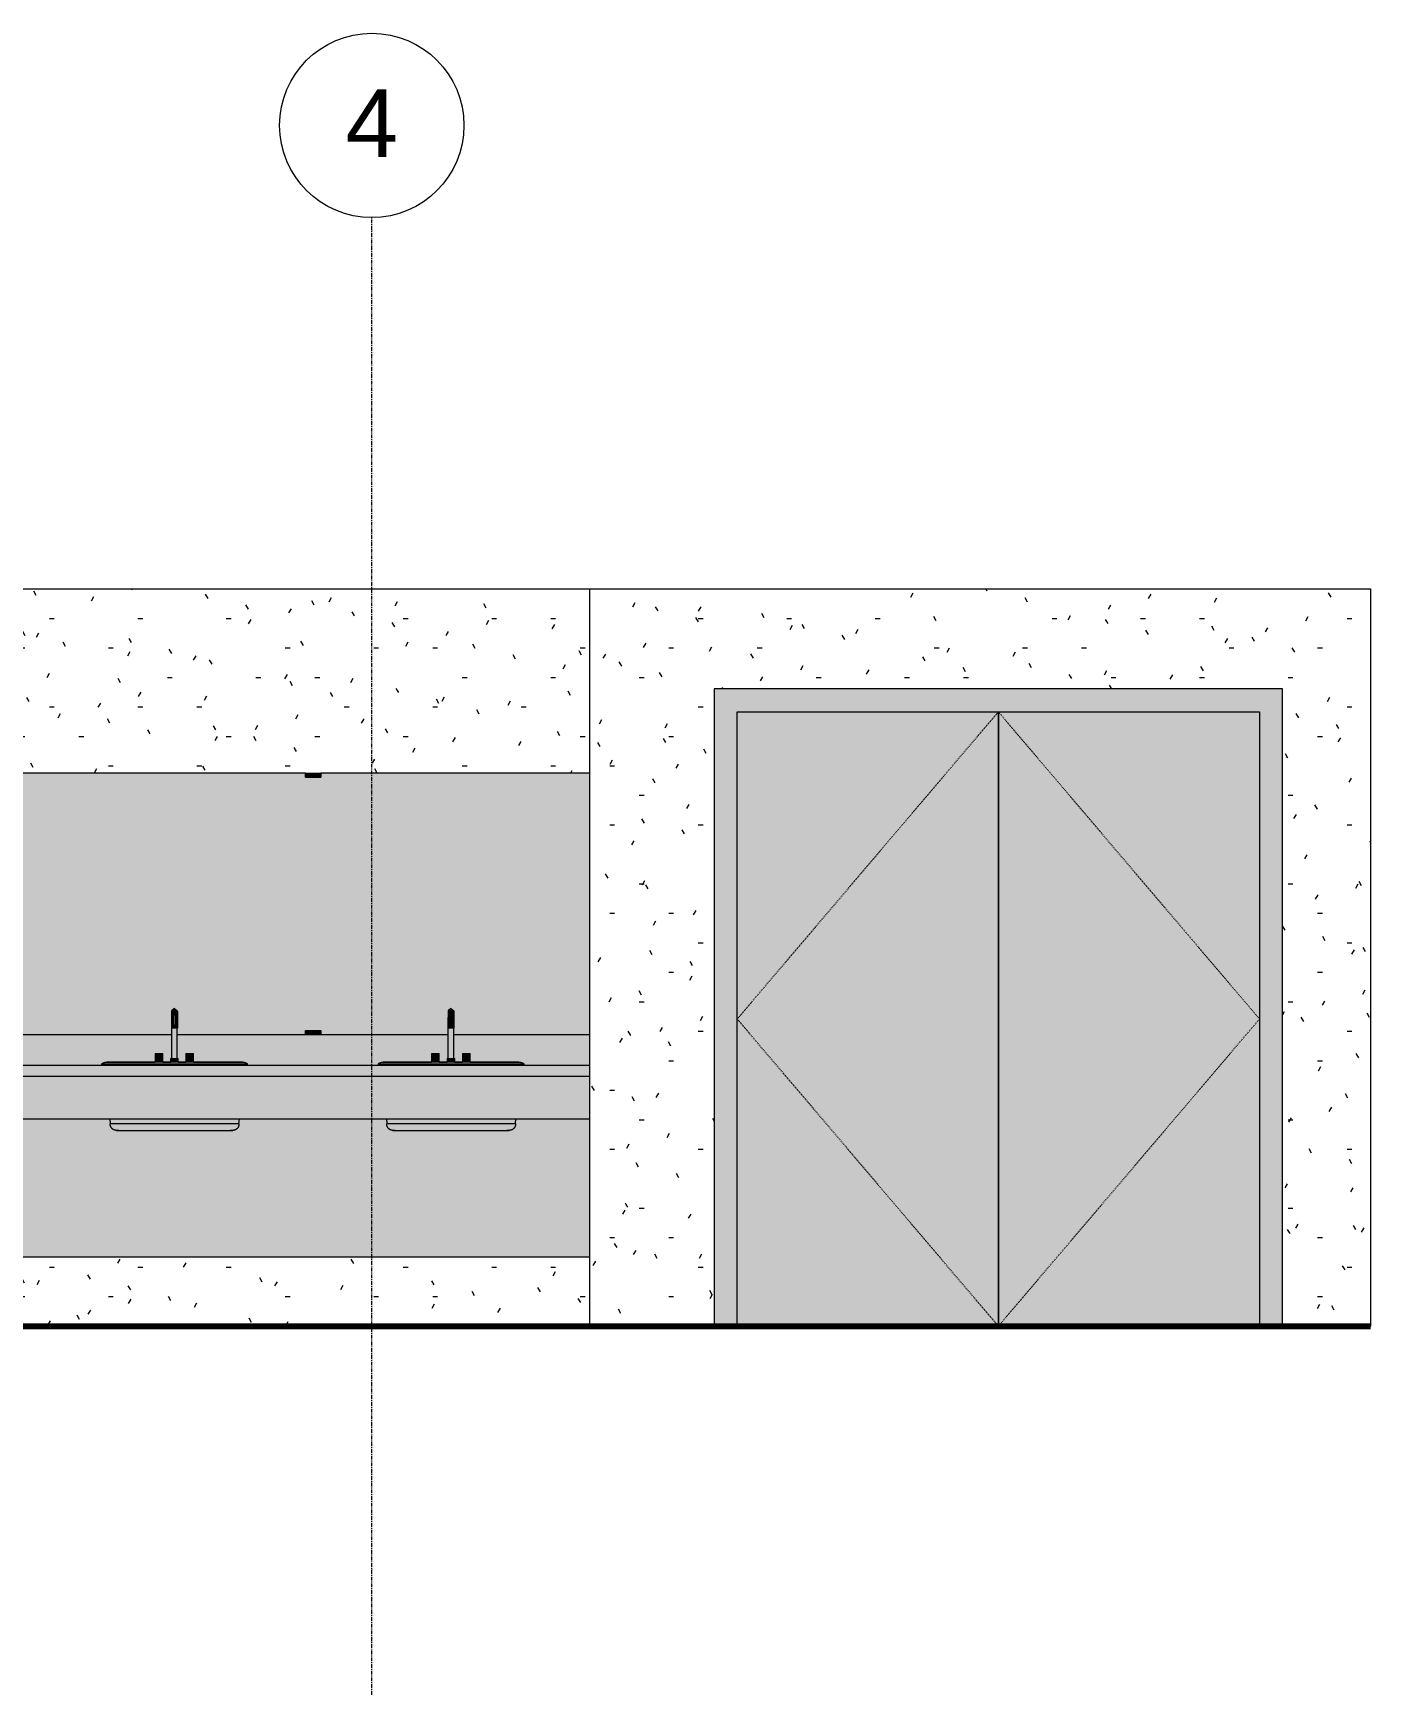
# Model space of a CAD drawing. Header units: inches. Extents: x -1667 to 6641, y -48 to 265.
# Drawn here: x 5661.3 to 5835.4, y -48 to 168.4 of the extents above; entities that cross this region are included whole.
import ezdxf

# ---------------------------------------------------------------- set-up
doc = ezdxf.new("R2010")
doc.units = ezdxf.units.IN
doc.header["$MEASUREMENT"] = 0
doc.linetypes.add('Dash 1_16_', pattern=[0.125, 0.0625, -0.0625])
doc.linetypes.add('Grid Line 1_2_', pattern=[0.875, 0.5, -0.125, 0.125, -0.125])
for name, color, linetype, lineweight in [('A-CLNG', 13, 'Continuous', 18), ('A-DOOR', 31, 'Continuous', 18), ('A-DOOR-FRAM', 31, 'Continuous', 9), ('A-WALL-PATT', 111, 'Continuous', 18), ('C-TOPO', 7, 'Continuous', 9), ('I-WALL', 2, 'Continuous', 18), ('P-SANR-FIXT', 6, 'Continuous', 9), ('Q-CASE', 31, 'Continuous', 9), ('Q-SPCQ', 91, 'Continuous', 9), ('S-GRID', 1, 'Continuous', 9), ('S-GRID-IDEN', 1, 'Continuous', 9)]:
    doc.layers.add(name, color=color, linetype=linetype, lineweight=lineweight)
doc.styles.add('Arial', font='arial.ttf', dxfattribs={"height": 8.851796})
pattern_1 = [(0, (-6616.974, 0), (15.36, 3.84), [0.634, -10.886, 0.634, -10.886, -61.44]), (0, (-6616.974, 0), (15.36, 3.84), [-23.04, 0.634, -22.406, 0.634, -10.886, -26.88]), (0, (-6616.974, 0), (15.36, 3.84), [-57.6, 0.634, -7.046, 0.634, -18.566]), (120, (-6611.214, 1.92), (-11.0055376, 11.3821502), [0.634, -10.886, 0.634, -10.886, -61.44]), (120, (-6611.214, 1.92), (-11.0055376, 11.3821502), [-23.04, 0.634, -22.406, 0.634, -10.886, -26.88]), (120, (-6611.214, 1.92), (-11.0055376, 11.3821502), [-57.6, 0.634, -7.046, 0.634, -18.566]), (240, (-6609.294, 9.6), (-4.3544624, -15.2221502), [0.634, -10.886, 0.634, -10.886, -61.44]), (240, (-6609.294, 9.6), (-4.3544624, -15.2221502), [-23.04, 0.634, -22.406, 0.634, -10.886, -26.88]), (240, (-6609.294, 9.6), (-4.3544624, -15.2221502), [-57.6, 0.634, -7.046, 0.634, -18.566])]

# ---------------------------------------------------------------- blocks, each defined once
blk = doc.blocks.new('Grid - Grid Head - Circle-50561-MEN - SOUTH ELEVATION')
at = {"layer": 'S-GRID-IDEN', "color": 7}
blk.add_circle((-895.39, 156.37), 12, dxfattribs=at)
blk = doc.blocks.new('Open Source Metal Building_Exterior_rvt-18-MEN - SOUTH ELEVATION')
at = {"layer": 'C-TOPO'}
h = blk.add_hatch(dxfattribs=at)
h.set_pattern_fill('FP_33', color=256, style=0, pattern_type=2)
h.set_pattern_definition([(0, (-6616.974, 0), (12, 12), [12, -12]), (0, (-6616.974, 4.5), (12, 12), [12, -12]), (0, (-6616.974, 9), (12, 12), [12, -12]), (90, (-6615.474, 10.5), (-12, 12), [12, -12]), (90, (-6610.974, 10.5), (-12, 12), [12, -12]), (90, (-6606.474, 10.5), (-12, 12), [12, -12])])
h.paths.add_polyline_path([(-765.32, -0.01), (-765.32, 0), (-765.36, -0.01)], flags=0)
at = {"layer": 'C-TOPO', "color": 10, "lineweight": 80}
for p, q in [((-1113.61, 0), (-870.04, 0)), ((-870.04, 0), (-765.36, 0))]:
    blk.add_line(p, q, dxfattribs=at)
at = {"layer": 'C-TOPO'}
for p, q in [((-1113.61, 0), (-870.04, 0)), ((-870.04, 0), (-765.36, 0))]:
    blk.add_line(p, q, dxfattribs=at)
at = {"layer": 'S-GRID', "linetype": 'Grid Line 1_2_'}
blk.add_line((-895.39, -48), (-895.39, 144.38), dxfattribs=at)
at = {"layer": 'S-GRID-IDEN', "insert": (-895.4, 161.09), "char_height": 8.85, "width": 8.208, "attachment_point": 2, "line_spacing_factor": 0.938532, "style": 'Arial', "bg_fill": 3, "box_fill_scale": 1.25, "bg_fill_color": 0, "bg_fill_transparency": 0}
blk.add_mtext('4', dxfattribs=at)
at = {"color": 90, "lineweight": 5}
blk.add_blockref('Grid - Grid Head - Circle-50561-MEN - SOUTH ELEVATION', (0, 0), dxfattribs=at)
blk = doc.blocks.new('Sink Vanity-Round - 19_ x 19_-V45-MEN - SOUTH ELEVATION')
at = {"layer": 'P-SANR-FIXT'}
for points in [[(-921.37, 38.81), (-921.08, 38.81), (-921.09, 41.37), (-921.38, 41.23), (-921.47, 40.94), (-921.46, 40.3), (-921.45, 40.25), (-921.46, 39.76), (-921.46, 39.03), (-921.47, 38.81), (-921.44, 38.81)], [(-920.78, 38.81), (-920.71, 38.81), (-920.72, 39.76), (-920.71, 39.94), (-920.73, 40.28), (-920.71, 40.51), (-920.72, 40.91), (-920.72, 41.01), (-920.8, 41.23), (-920.89, 41.29), (-921.09, 41.37), (-921.08, 40.21), (-921.08, 38.81), (-920.91, 38.81)], [(-921.1, 34.86), (-921.1, 38.81), (-921.47, 38.81), (-921.48, 34.86), (-921.21, 34.86)], [(-920.99, 34.86), (-920.73, 34.86), (-920.74, 38.81), (-921.1, 38.81), (-921.1, 34.86)], [(-922.95, 34.37), (-922.6, 34.37), (-922.6, 35.5), (-923.6, 35.5), (-923.6, 34.38), (-922.99, 34.38)], [(-920.6, 34.37), (-920.6, 34.86), (-921.6, 34.86), (-921.6, 34.37), (-920.65, 34.37)], [(-919.09, 34.37), (-918.6, 34.38), (-918.6, 35.5), (-919.6, 35.5), (-919.6, 34.37), (-919.11, 34.37)], [(-929.6, 34.16), (-921.01, 34.16), (-921.02, 34.37), (-929.99, 34.37), (-930.13, 34.35), (-930.57, 34.16), (-930.32, 34.16)], [(-929.6, 34), (-921.01, 34), (-921.01, 34.16), (-930.57, 34.16), (-930.57, 34), (-930.32, 34)], [(-928.75, 34.37), (-928.75, 34.37), (-928.78, 34.37)], [(-911.79, 34), (-911.57, 34), (-911.57, 34.16), (-921.01, 34.16), (-921.01, 34), (-912.26, 34)], [(-927.27, 25.5), (-921.02, 25.5), (-921.02, 26.33), (-929.28, 26.33), (-929.3, 26.25), (-929.25, 26.04), (-929.21, 25.87), (-929.04, 25.71), (-928.87, 25.57), (-928.59, 25.51), (-928.52, 25.5), (-928.13, 25.5)], [(-929.28, 26.33), (-921.02, 26.33), (-921.02, 27), (-929.29, 27)], [(-913.65, 26.33), (-912.86, 26.33), (-912.85, 27), (-921.02, 27), (-921.02, 26.33), (-914.14, 26.33)]]:
    blk.add_hatch(color=256, dxfattribs=at).paths.add_polyline_path(points, flags=0)
h = blk.add_hatch(color=256, dxfattribs=at)
h.paths.add_polyline_path([(-916.9, 34.16), (-911.57, 34.16), (-911.84, 34.31), (-912.13, 34.37), (-913.42, 34.38), (-917.54, 34.38), (-919.75, 34.37), (-921.02, 34.36), (-921.01, 34.16), (-917.71, 34.16)], flags=0)
h.paths.add_polyline_path([(-920.43, 34.21), (-921.01, 34.23), (-921.01, 34.23)], flags=0)
h = blk.add_hatch(color=256, dxfattribs=at)
h.paths.add_polyline_path([(-916.01, 25.5), (-913.5, 25.52), (-913.31, 25.57), (-913.11, 25.69), (-913.06, 25.73), (-913.02, 25.82), (-912.87, 25.97), (-912.86, 26.15), (-912.84, 26.22), (-912.86, 26.33), (-921.02, 26.33), (-921.02, 25.5), (-916.35, 25.5)], flags=0)
h.paths.add_polyline_path([(-920.43, 25.54), (-921.02, 25.56), (-921.02, 25.56)], flags=0)
for p, q in [((-921.48, 38.81), (-921.48, 34.86)), ((-921.08, 38.81), (-921.44, 38.81)), ((-920.71, 38.81), (-921.08, 38.81)), ((-920.73, 34.86), (-920.73, 38.81)), ((-923.6, 35.5), (-923.6, 34.38)), ((-923.6, 35.5), (-922.6, 35.5)), ((-923.6, 35.5), (-923.6, 35.5)), ((-922.6, 34.37), (-922.6, 35.5)), ((-921.6, 34.86), (-921.6, 34.37)), ((-921.6, 34.86), (-920.6, 34.86)), ((-921.6, 34.86), (-921.6, 34.86)), ((-920.6, 34.37), (-920.6, 34.86)), ((-919.6, 35.5), (-919.6, 34.37)), ((-919.6, 35.5), (-918.6, 35.5)), ((-919.6, 35.5), (-919.6, 35.5)), ((-918.6, 34.38), (-918.6, 35.5)), ((-930.57, 34.16), (-930.57, 34)), ((-930.57, 34.16), (-921.01, 34.16)), ((-921.02, 34.37), (-922.95, 34.37)), ((-919.09, 34.37), (-921.02, 34.37)), ((-921.01, 34.16), (-911.57, 34.16)), ((-911.57, 34), (-911.57, 34.16)), ((-929.5, 27), (-929.45, 26.33)), ((-921.02, 26.33), (-929.32, 26.33)), ((-912.81, 26.33), (-921.02, 26.33)), ((-912.69, 26.33), (-912.63, 27))]:
    blk.add_line(p, q, dxfattribs=at)
at = {"layer": 'P-SANR-FIXT', "flags": 128}
for points in [[(-921.09, 41.37), (-921.46, 41.05), (-921.47, 41.01), (-921.47, 41), (-921.47, 40.98), (-921.47, 40.96), (-921.47, 40.94), (-921.47, 40.92), (-921.47, 40.89), (-921.47, 40.86), (-921.47, 40.83), (-921.47, 40.79), (-921.47, 40.75), (-921.47, 40.71), (-921.47, 40.66), (-921.47, 40.62), (-921.47, 40.57), (-921.47, 40.51), (-921.47, 40.46), (-921.47, 40.4), (-921.47, 40.33), (-921.47, 40.27), (-921.48, 40.2), (-921.48, 40.14), (-921.48, 40.07), (-921.48, 39.99), (-921.48, 39.92), (-921.48, 39.84), (-921.48, 39.76), (-921.48, 39.68), (-921.48, 39.6), (-921.48, 39.52), (-921.48, 39.44), (-921.48, 39.35), (-921.48, 39.27), (-921.48, 39.18), (-921.48, 39.1), (-921.48, 39.01), (-921.48, 38.92), (-921.48, 38.84), (-921.48, 38.81)], [(-921.09, 41.37), (-920.72, 41.05), (-920.72, 41.01), (-920.71, 41), (-920.71, 40.98), (-920.71, 40.96), (-920.71, 40.94), (-920.71, 40.92), (-920.71, 40.89), (-920.71, 40.86), (-920.71, 40.83), (-920.71, 40.79), (-920.71, 40.75), (-920.71, 40.71), (-920.71, 40.66), (-920.71, 40.62), (-920.71, 40.57), (-920.71, 40.51), (-920.71, 40.46), (-920.71, 40.4), (-920.71, 40.33), (-920.71, 40.27), (-920.71, 40.2), (-920.71, 40.14), (-920.71, 40.07), (-920.71, 39.99), (-920.71, 39.92), (-920.7, 39.84), (-920.7, 39.76), (-920.7, 39.68), (-920.7, 39.6), (-920.7, 39.52), (-920.7, 39.44), (-920.7, 39.35), (-920.7, 39.27), (-920.7, 39.18), (-920.7, 39.1), (-920.7, 39.01), (-920.7, 38.92), (-920.7, 38.84), (-920.7, 38.81)], [(-921.46, 40.96), (-921.46, 40.96), (-921.46, 40.95), (-921.46, 40.93), (-921.46, 40.91), (-921.46, 40.89), (-921.46, 40.86), (-921.46, 40.83), (-921.46, 40.8), (-921.46, 40.76), (-921.46, 40.72), (-921.46, 40.68), (-921.46, 40.64), (-921.46, 40.59), (-921.46, 40.53), (-921.46, 40.48), (-921.46, 40.42), (-921.46, 40.36), (-921.46, 40.3), (-921.46, 40.24), (-921.46, 40.17), (-921.46, 40.1), (-921.46, 40.03), (-921.46, 39.95), (-921.45, 39.88), (-921.45, 39.8), (-921.45, 39.72), (-921.45, 39.64), (-921.45, 39.56), (-921.45, 39.48), (-921.45, 39.4), (-921.45, 39.31), (-921.45, 39.23), (-921.45, 39.14), (-921.45, 39.06), (-921.45, 38.97), (-921.45, 38.88), (-921.45, 38.81)], [(-920.72, 40.96), (-920.72, 40.96), (-920.72, 40.95), (-920.72, 40.93), (-920.72, 40.91), (-920.72, 40.89), (-920.72, 40.86), (-920.72, 40.83), (-920.72, 40.8), (-920.72, 40.76), (-920.72, 40.72), (-920.72, 40.68), (-920.72, 40.64), (-920.72, 40.59), (-920.72, 40.53), (-920.72, 40.48), (-920.72, 40.42), (-920.72, 40.36), (-920.72, 40.3), (-920.73, 40.24), (-920.73, 40.17), (-920.73, 40.1), (-920.73, 40.03), (-920.73, 39.95), (-920.73, 39.88), (-920.73, 39.8), (-920.73, 39.72), (-920.73, 39.64), (-920.73, 39.56), (-920.73, 39.48), (-920.73, 39.4), (-920.73, 39.31), (-920.73, 39.23), (-920.73, 39.14), (-920.73, 39.06), (-920.73, 38.97), (-920.73, 38.88), (-920.73, 38.81)], [(-930.57, 34.16), (-930.53, 34.18), (-930.5, 34.21), (-930.46, 34.23), (-930.42, 34.25), (-930.38, 34.27), (-930.34, 34.29), (-930.3, 34.31), (-930.26, 34.32), (-930.22, 34.34), (-930.18, 34.35), (-930.13, 34.36), (-930.09, 34.37), (-930.05, 34.37), (-930, 34.38), (-929.96, 34.38), (-929.92, 34.38), (-929.9, 34.38)], [(-921.02, 34.38), (-921.37, 34.38), (-921.72, 34.38), (-922.07, 34.38), (-922.42, 34.38), (-922.77, 34.38), (-923.12, 34.38), (-923.46, 34.38), (-923.8, 34.38), (-924.13, 34.38), (-924.46, 34.38), (-924.78, 34.38), (-925.1, 34.38), (-925.41, 34.38), (-925.71, 34.38), (-926.01, 34.38), (-926.3, 34.38), (-926.58, 34.38), (-926.85, 34.38), (-927.11, 34.38), (-927.37, 34.38), (-927.61, 34.38), (-927.84, 34.38), (-928.06, 34.38), (-928.27, 34.38), (-928.47, 34.38), (-928.66, 34.38), (-928.83, 34.38), (-928.99, 34.38), (-929.14, 34.38), (-929.28, 34.38), (-929.4, 34.38), (-929.51, 34.38), (-929.61, 34.38), (-929.69, 34.38), (-929.76, 34.38), (-929.81, 34.38), (-929.86, 34.38), (-929.88, 34.38), (-929.9, 34.38), (-929.9, 34.38)], [(-929.9, 34.38), (-929.89, 34.38), (-929.87, 34.38), (-929.83, 34.38), (-929.78, 34.38), (-929.72, 34.38), (-929.64, 34.38), (-929.55, 34.38), (-929.45, 34.38), (-929.33, 34.38), (-929.2, 34.38), (-929.06, 34.38), (-928.9, 34.38), (-928.73, 34.38), (-928.55, 34.38), (-928.35, 34.38), (-928.15, 34.38), (-927.93, 34.38), (-927.7, 34.38), (-927.47, 34.38), (-927.22, 34.38), (-926.96, 34.38), (-926.69, 34.38), (-926.42, 34.38), (-926.13, 34.38), (-925.84, 34.38), (-925.54, 34.38), (-925.23, 34.38), (-924.91, 34.38), (-924.59, 34.38), (-924.27, 34.38), (-923.93, 34.38), (-923.6, 34.38)], [(-922.6, 34.38), (-922.57, 34.38), (-922.22, 34.38), (-921.87, 34.38), (-921.6, 34.38)], [(-912.24, 34.38), (-912.24, 34.38), (-912.27, 34.38), (-912.3, 34.38), (-912.35, 34.38), (-912.41, 34.38), (-912.49, 34.38), (-912.58, 34.38), (-912.69, 34.38), (-912.8, 34.38), (-912.93, 34.38), (-913.08, 34.38), (-913.24, 34.38), (-913.4, 34.38), (-913.59, 34.38), (-913.78, 34.38), (-913.98, 34.38), (-914.2, 34.38), (-914.43, 34.38), (-914.67, 34.38), (-914.92, 34.38), (-915.17, 34.38), (-915.44, 34.38), (-915.72, 34.38), (-916, 34.38), (-916.3, 34.38), (-916.6, 34.38), (-916.91, 34.38), (-917.22, 34.38), (-917.54, 34.38), (-917.87, 34.38), (-918.2, 34.38), (-918.54, 34.38), (-918.88, 34.38), (-919.22, 34.38), (-919.57, 34.38), (-919.92, 34.38), (-920.27, 34.38), (-920.62, 34.38), (-920.97, 34.38), (-921.02, 34.38)], [(-920.6, 34.38), (-920.41, 34.38), (-920.06, 34.38), (-919.71, 34.38), (-919.6, 34.38)], [(-918.6, 34.38), (-918.34, 34.38), (-918, 34.38), (-917.67, 34.38), (-917.35, 34.38), (-917.03, 34.38), (-916.72, 34.38), (-916.42, 34.38), (-916.12, 34.38), (-915.83, 34.38), (-915.55, 34.38), (-915.28, 34.38), (-915.02, 34.38), (-914.77, 34.38), (-914.53, 34.38), (-914.29, 34.38), (-914.07, 34.38), (-913.86, 34.38), (-913.66, 34.38), (-913.48, 34.38), (-913.3, 34.38), (-913.14, 34.38), (-912.99, 34.38), (-912.86, 34.38), (-912.73, 34.38), (-912.62, 34.38), (-912.53, 34.38), (-912.44, 34.38), (-912.37, 34.38), (-912.32, 34.38), (-912.28, 34.38), (-912.25, 34.38), (-912.24, 34.38), (-912.24, 34.38)], [(-912.24, 34.38), (-912.19, 34.38), (-912.15, 34.38), (-912.11, 34.38), (-912.06, 34.37), (-912.02, 34.36), (-911.98, 34.35), (-911.93, 34.34), (-911.89, 34.33), (-911.85, 34.31), (-911.81, 34.3), (-911.77, 34.28), (-911.73, 34.26), (-911.69, 34.24), (-911.65, 34.22), (-911.62, 34.19), (-911.58, 34.17), (-911.57, 34.16)], [(-928.64, 25.5), (-928.67, 25.5), (-928.7, 25.5), (-928.73, 25.51), (-928.77, 25.51), (-928.8, 25.52), (-928.83, 25.52), (-928.86, 25.53), (-928.89, 25.54), (-928.92, 25.55), (-928.95, 25.56), (-928.98, 25.58), (-929.01, 25.59), (-929.04, 25.61), (-929.07, 25.62), (-929.09, 25.64), (-929.12, 25.66), (-929.15, 25.68), (-929.17, 25.7), (-929.2, 25.72), (-929.22, 25.75), (-929.24, 25.77), (-929.26, 25.79), (-929.28, 25.82), (-929.3, 25.85), (-929.32, 25.87), (-929.34, 25.9), (-929.35, 25.93), (-929.37, 25.96), (-929.38, 25.99), (-929.39, 26.02), (-929.4, 26.05), (-929.41, 26.08), (-929.42, 26.11), (-929.43, 26.14), (-929.44, 26.17), (-929.44, 26.2), (-929.44, 26.24), (-929.45, 26.27), (-929.45, 26.3), (-929.45, 26.33), (-929.45, 26.33)], [(-912.69, 26.33), (-912.69, 26.3), (-912.69, 26.27), (-912.69, 26.24), (-912.69, 26.2), (-912.7, 26.17), (-912.7, 26.14), (-912.71, 26.11), (-912.72, 26.08), (-912.73, 26.05), (-912.74, 26.02), (-912.75, 25.99), (-912.77, 25.96), (-912.78, 25.93), (-912.8, 25.9), (-912.81, 25.87), (-912.83, 25.85), (-912.85, 25.82), (-912.87, 25.79), (-912.89, 25.77), (-912.91, 25.75), (-912.94, 25.72), (-912.96, 25.7), (-912.99, 25.68), (-913.01, 25.66), (-913.04, 25.64), (-913.07, 25.62), (-913.09, 25.61), (-913.12, 25.59), (-913.15, 25.58), (-913.18, 25.56), (-913.21, 25.55), (-913.24, 25.54), (-913.27, 25.53), (-913.3, 25.52), (-913.33, 25.52), (-913.37, 25.51), (-913.4, 25.51), (-913.43, 25.5), (-913.46, 25.5), (-913.5, 25.5), (-913.5, 25.5)], [(-928.33, 25.5), (-928.41, 25.5), (-928.48, 25.5), (-928.53, 25.5), (-928.58, 25.5), (-928.61, 25.5), (-928.63, 25.5), (-928.64, 25.5), (-928.64, 25.5)], [(-928.64, 25.5), (-928.63, 25.5), (-928.61, 25.5), (-928.58, 25.5), (-928.54, 25.5), (-928.49, 25.5), (-928.42, 25.5), (-928.34, 25.5), (-928.25, 25.5), (-928.15, 25.5), (-928.04, 25.5), (-927.92, 25.5), (-927.78, 25.5), (-927.64, 25.5), (-927.48, 25.5), (-927.32, 25.5), (-927.14, 25.5), (-926.95, 25.5), (-926.76, 25.5), (-926.55, 25.5), (-926.34, 25.5), (-926.12, 25.5), (-925.89, 25.5), (-925.65, 25.5), (-925.41, 25.5), (-925.16, 25.5), (-924.9, 25.5), (-924.64, 25.5), (-924.37, 25.5), (-924.09, 25.5), (-923.81, 25.5), (-923.53, 25.5), (-923.24, 25.5), (-922.95, 25.5), (-922.65, 25.5), (-922.35, 25.5), (-922.05, 25.5), (-921.75, 25.5), (-921.45, 25.5), (-921.15, 25.5), (-921.02, 25.5)], [(-921.02, 25.5), (-920.72, 25.5), (-920.42, 25.5), (-920.12, 25.5), (-919.82, 25.5), (-919.52, 25.5), (-919.23, 25.5), (-918.93, 25.5), (-918.64, 25.5), (-918.36, 25.5), (-918.08, 25.5), (-917.8, 25.5), (-917.53, 25.5), (-917.27, 25.5), (-917.01, 25.5), (-916.76, 25.5), (-916.51, 25.5), (-916.27, 25.5), (-916.04, 25.5), (-915.82, 25.5), (-915.61, 25.5), (-915.4, 25.5), (-915.2, 25.5), (-915.02, 25.5), (-914.84, 25.5), (-914.67, 25.5), (-914.52, 25.5), (-914.37, 25.5), (-914.23, 25.5), (-914.11, 25.5), (-914, 25.5), (-913.89, 25.5), (-913.8, 25.5), (-913.72, 25.5), (-913.65, 25.5), (-913.6, 25.5), (-913.56, 25.5), (-913.52, 25.5), (-913.5, 25.5), (-913.5, 25.5), (-913.5, 25.5)], [(-913.5, 25.5), (-913.5, 25.5), (-913.52, 25.5), (-913.55, 25.5), (-913.59, 25.5), (-913.65, 25.5), (-913.71, 25.5), (-913.79, 25.5)]]:
    blk.add_lwpolyline(points, dxfattribs=at)
blk = doc.blocks.new('Sink Vanity-Round - 19_ x 19_-V46-MEN - SOUTH ELEVATION')
at = {"layer": 'P-SANR-FIXT'}
for points in [[(-885.08, 38.81), (-885.09, 41.37), (-885.38, 41.23), (-885.47, 40.94), (-885.46, 40.3), (-885.45, 40.25), (-885.46, 39.76), (-885.46, 39.03), (-885.47, 38.81), (-885.08, 38.81)], [(-885.08, 38.81), (-884.71, 38.81), (-884.73, 39.45), (-884.71, 39.94), (-884.73, 40.28), (-884.71, 40.51), (-884.72, 40.91), (-884.72, 41.01), (-884.8, 41.23), (-884.89, 41.29), (-885.09, 41.37), (-885.08, 40.21), (-885.08, 39.01)], [(-885.1, 34.86), (-885.1, 38.81), (-885.47, 38.81), (-885.48, 34.86), (-885.21, 34.86)], [(-885.1, 34.86), (-884.73, 34.86), (-884.74, 38.81), (-885.1, 38.81), (-885.1, 36)], [(-886.79, 34.37), (-886.6, 34.37), (-886.6, 35.5), (-887.6, 35.5), (-887.6, 34.38), (-886.95, 34.37)], [(-885.02, 34.37), (-884.6, 34.37), (-884.6, 34.86), (-885.6, 34.86), (-885.6, 34.37), (-885.05, 34.37)], [(-883.09, 34.37), (-882.6, 34.38), (-882.6, 35.5), (-883.6, 35.5), (-883.6, 34.37), (-883.11, 34.37)], [(-890.5, 34.16), (-885.01, 34.16), (-885.02, 34.37), (-893.99, 34.37), (-894.13, 34.35), (-894.57, 34.16), (-890.95, 34.16)], [(-885.05, 34), (-885.01, 34), (-885.01, 34.16), (-894.57, 34.16), (-894.57, 34), (-886.41, 34)], [(-892.75, 34.37), (-892.75, 34.37), (-892.78, 34.37)], [(-875.79, 34), (-875.57, 34), (-875.57, 34.16), (-885.01, 34.16), (-885.01, 34), (-876.48, 34)], [(-891.86, 25.5), (-885.02, 25.5), (-885.02, 26.33), (-893.27, 26.33), (-893.29, 26.24), (-893.24, 26.04), (-893.21, 25.88), (-893.04, 25.72), (-892.86, 25.57), (-892.59, 25.51), (-892.51, 25.5), (-892.13, 25.5)], [(-889.74, 26.33), (-885.02, 26.33), (-885.02, 27), (-893.28, 27), (-893.27, 26.33), (-890.5, 26.33)], [(-878.78, 26.33), (-876.87, 26.33), (-876.86, 27), (-885.02, 27), (-885.02, 26.33), (-879.47, 26.33)], [(-877.63, 25.5), (-877.39, 25.54), (-877.22, 25.62), (-877.07, 25.72), (-877.03, 25.83), (-876.88, 25.97), (-876.88, 26.1), (-876.84, 26.21), (-876.89, 26.33), (-885.02, 26.33), (-885.02, 25.5), (-877.7, 25.5)]]:
    blk.add_hatch(color=256, dxfattribs=at).paths.add_polyline_path(points, flags=0)
h = blk.add_hatch(color=256, dxfattribs=at)
h.paths.add_polyline_path([(-885.01, 34.16), (-875.57, 34.16), (-875.84, 34.31), (-876.13, 34.37), (-877.42, 34.38), (-881.54, 34.38), (-883.75, 34.37), (-885.02, 34.36), (-885.01, 34.23)], flags=0)
h.paths.add_polyline_path([(-883.69, 34.18), (-885.01, 34.23), (-885.01, 34.23)], flags=0)
for p, q in [((-885.48, 38.81), (-885.48, 34.86)), ((-885.08, 38.81), (-885.44, 38.81)), ((-884.71, 38.81), (-885.08, 38.81)), ((-884.73, 34.86), (-884.73, 38.81)), ((-887.6, 35.5), (-887.6, 34.38)), ((-887.6, 35.5), (-886.6, 35.5)), ((-887.6, 35.5), (-887.6, 35.5)), ((-886.6, 34.37), (-886.6, 35.5)), ((-885.6, 34.86), (-885.6, 34.37)), ((-885.6, 34.86), (-884.6, 34.86)), ((-885.6, 34.86), (-885.6, 34.86)), ((-884.6, 34.37), (-884.6, 34.86)), ((-883.6, 35.5), (-883.6, 34.37)), ((-883.6, 35.5), (-882.6, 35.5)), ((-883.6, 35.5), (-883.6, 35.5)), ((-882.6, 34.38), (-882.6, 35.5)), ((-894.57, 34.16), (-894.57, 34)), ((-894.57, 34.16), (-885.01, 34.16)), ((-885.02, 34.37), (-886.95, 34.37)), ((-883.09, 34.37), (-885.02, 34.37)), ((-885.01, 34.16), (-875.57, 34.16)), ((-875.57, 34), (-875.57, 34.16)), ((-893.5, 27), (-893.45, 26.33)), ((-885.02, 26.33), (-893.31, 26.33)), ((-876.82, 26.33), (-885.02, 26.33)), ((-876.69, 26.33), (-876.63, 27))]:
    blk.add_line(p, q, dxfattribs=at)
at = {"layer": 'P-SANR-FIXT', "flags": 128}
for points in [[(-885.09, 41.37), (-885.46, 41.05), (-885.47, 41.01), (-885.47, 41), (-885.47, 40.98), (-885.47, 40.96), (-885.47, 40.94), (-885.47, 40.92), (-885.47, 40.89), (-885.47, 40.86), (-885.47, 40.83), (-885.47, 40.79), (-885.47, 40.75), (-885.47, 40.71), (-885.47, 40.66), (-885.47, 40.62), (-885.47, 40.57), (-885.47, 40.51), (-885.47, 40.46), (-885.47, 40.4), (-885.47, 40.33), (-885.47, 40.27), (-885.47, 40.2), (-885.48, 40.14), (-885.48, 40.07), (-885.48, 39.99), (-885.48, 39.92), (-885.48, 39.84), (-885.48, 39.76), (-885.48, 39.68), (-885.48, 39.6), (-885.48, 39.52), (-885.48, 39.44), (-885.48, 39.35), (-885.48, 39.27), (-885.48, 39.18), (-885.48, 39.1), (-885.48, 39.01), (-885.48, 38.92), (-885.48, 38.84), (-885.48, 38.81)], [(-885.09, 41.37), (-884.72, 41.05), (-884.72, 41.01), (-884.71, 41), (-884.71, 40.98), (-884.71, 40.96), (-884.71, 40.94), (-884.71, 40.92), (-884.71, 40.89), (-884.71, 40.86), (-884.71, 40.83), (-884.71, 40.79), (-884.71, 40.75), (-884.71, 40.71), (-884.71, 40.66), (-884.71, 40.62), (-884.71, 40.57), (-884.71, 40.51), (-884.71, 40.46), (-884.71, 40.4), (-884.71, 40.33), (-884.71, 40.27), (-884.71, 40.2), (-884.71, 40.14), (-884.71, 40.07), (-884.7, 39.99), (-884.7, 39.92), (-884.7, 39.84), (-884.7, 39.76), (-884.7, 39.68), (-884.7, 39.6), (-884.7, 39.52), (-884.7, 39.44), (-884.7, 39.35), (-884.7, 39.27), (-884.7, 39.18), (-884.7, 39.1), (-884.7, 39.01), (-884.7, 38.92), (-884.7, 38.84), (-884.7, 38.81)], [(-885.46, 40.96), (-885.46, 40.96), (-885.46, 40.95), (-885.46, 40.93), (-885.46, 40.91), (-885.46, 40.89), (-885.46, 40.86), (-885.46, 40.83), (-885.46, 40.8), (-885.46, 40.76), (-885.46, 40.72), (-885.46, 40.68), (-885.46, 40.64), (-885.46, 40.59), (-885.46, 40.53), (-885.46, 40.48), (-885.46, 40.42), (-885.46, 40.36), (-885.46, 40.3), (-885.46, 40.24), (-885.46, 40.17), (-885.46, 40.1), (-885.46, 40.03), (-885.45, 39.95), (-885.45, 39.88), (-885.45, 39.8), (-885.45, 39.72), (-885.45, 39.64), (-885.45, 39.56), (-885.45, 39.48), (-885.45, 39.4), (-885.45, 39.31), (-885.45, 39.23), (-885.45, 39.14), (-885.45, 39.06), (-885.45, 38.97), (-885.45, 38.88), (-885.45, 38.81)], [(-884.72, 40.96), (-884.72, 40.96), (-884.72, 40.95), (-884.72, 40.93), (-884.72, 40.91), (-884.72, 40.89), (-884.72, 40.86), (-884.72, 40.83), (-884.72, 40.8), (-884.72, 40.76), (-884.72, 40.72), (-884.72, 40.68), (-884.72, 40.64), (-884.72, 40.59), (-884.72, 40.53), (-884.72, 40.48), (-884.72, 40.42), (-884.72, 40.36), (-884.72, 40.3), (-884.72, 40.24), (-884.73, 40.17), (-884.73, 40.1), (-884.73, 40.03), (-884.73, 39.95), (-884.73, 39.88), (-884.73, 39.8), (-884.73, 39.72), (-884.73, 39.64), (-884.73, 39.56), (-884.73, 39.48), (-884.73, 39.4), (-884.73, 39.31), (-884.73, 39.23), (-884.73, 39.14), (-884.73, 39.06), (-884.73, 38.97), (-884.73, 38.88), (-884.73, 38.81)], [(-894.57, 34.16), (-894.53, 34.18), (-894.49, 34.21), (-894.46, 34.23), (-894.42, 34.25), (-894.38, 34.27), (-894.34, 34.29), (-894.3, 34.31), (-894.26, 34.32), (-894.22, 34.34), (-894.18, 34.35), (-894.13, 34.36), (-894.09, 34.37), (-894.05, 34.37), (-894, 34.38), (-893.96, 34.38), (-893.91, 34.38), (-893.9, 34.38)], [(-885.02, 34.38), (-885.37, 34.38), (-885.72, 34.38), (-886.07, 34.38), (-886.42, 34.38), (-886.77, 34.38), (-887.12, 34.38), (-887.46, 34.38), (-887.8, 34.38), (-888.13, 34.38), (-888.46, 34.38), (-888.78, 34.38), (-889.1, 34.38), (-889.41, 34.38), (-889.71, 34.38), (-890.01, 34.38), (-890.3, 34.38), (-890.58, 34.38), (-890.85, 34.38), (-891.11, 34.38), (-891.37, 34.38), (-891.61, 34.38), (-891.84, 34.38), (-892.06, 34.38), (-892.27, 34.38), (-892.47, 34.38), (-892.66, 34.38), (-892.83, 34.38), (-892.99, 34.38), (-893.14, 34.38), (-893.28, 34.38), (-893.4, 34.38), (-893.51, 34.38), (-893.61, 34.38), (-893.69, 34.38), (-893.76, 34.38), (-893.81, 34.38), (-893.85, 34.38), (-893.88, 34.38), (-893.89, 34.38), (-893.9, 34.38)], [(-893.9, 34.38), (-893.89, 34.38), (-893.87, 34.38), (-893.83, 34.38), (-893.78, 34.38), (-893.72, 34.38), (-893.64, 34.38), (-893.55, 34.38), (-893.45, 34.38), (-893.33, 34.38), (-893.2, 34.38), (-893.06, 34.38), (-892.9, 34.38), (-892.73, 34.38), (-892.55, 34.38), (-892.35, 34.38), (-892.15, 34.38), (-891.93, 34.38), (-891.7, 34.38), (-891.47, 34.38), (-891.22, 34.38), (-890.96, 34.38), (-890.69, 34.38), (-890.42, 34.38), (-890.13, 34.38), (-889.84, 34.38), (-889.54, 34.38), (-889.23, 34.38), (-888.91, 34.38), (-888.59, 34.38), (-888.27, 34.38), (-887.93, 34.38), (-887.6, 34.38)], [(-886.6, 34.38), (-886.57, 34.38), (-886.22, 34.38), (-885.87, 34.38), (-885.6, 34.38)], [(-876.24, 34.38), (-876.24, 34.38), (-876.27, 34.38), (-876.3, 34.38), (-876.35, 34.38), (-876.41, 34.38), (-876.49, 34.38), (-876.58, 34.38), (-876.69, 34.38), (-876.8, 34.38), (-876.93, 34.38), (-877.08, 34.38), (-877.23, 34.38), (-877.4, 34.38), (-877.59, 34.38), (-877.78, 34.38), (-877.98, 34.38), (-878.2, 34.38), (-878.43, 34.38), (-878.67, 34.38), (-878.91, 34.38), (-879.17, 34.38), (-879.44, 34.38), (-879.72, 34.38), (-880, 34.38), (-880.3, 34.38), (-880.6, 34.38), (-880.9, 34.38), (-881.22, 34.38), (-881.54, 34.38), (-881.87, 34.38), (-882.2, 34.38), (-882.53, 34.38), (-882.88, 34.38), (-883.22, 34.38), (-883.57, 34.38), (-883.91, 34.38), (-884.27, 34.38), (-884.62, 34.38), (-884.97, 34.38), (-885.02, 34.38)], [(-884.6, 34.38), (-884.41, 34.38), (-884.06, 34.38), (-883.71, 34.38), (-883.6, 34.38)], [(-882.6, 34.38), (-882.34, 34.38), (-882, 34.38), (-881.67, 34.38), (-881.35, 34.38), (-881.03, 34.38), (-880.72, 34.38), (-880.42, 34.38), (-880.12, 34.38), (-879.83, 34.38), (-879.55, 34.38), (-879.28, 34.38), (-879.02, 34.38), (-878.77, 34.38), (-878.53, 34.38), (-878.29, 34.38), (-878.07, 34.38), (-877.86, 34.38), (-877.66, 34.38), (-877.48, 34.38), (-877.3, 34.38), (-877.14, 34.38), (-876.99, 34.38), (-876.86, 34.38), (-876.73, 34.38), (-876.62, 34.38), (-876.53, 34.38), (-876.44, 34.38), (-876.37, 34.38), (-876.32, 34.38), (-876.28, 34.38), (-876.25, 34.38), (-876.24, 34.38), (-876.24, 34.38)], [(-876.24, 34.38), (-876.19, 34.38), (-876.15, 34.38), (-876.11, 34.38), (-876.06, 34.37), (-876.02, 34.36), (-875.98, 34.35), (-875.93, 34.34), (-875.89, 34.33), (-875.85, 34.31), (-875.81, 34.3), (-875.77, 34.28), (-875.73, 34.26), (-875.69, 34.24), (-875.65, 34.22), (-875.62, 34.19), (-875.58, 34.17), (-875.57, 34.16)], [(-892.64, 25.5), (-892.67, 25.5), (-892.7, 25.5), (-892.73, 25.51), (-892.77, 25.51), (-892.8, 25.52), (-892.83, 25.52), (-892.86, 25.53), (-892.89, 25.54), (-892.92, 25.55), (-892.95, 25.56), (-892.98, 25.58), (-893.01, 25.59), (-893.04, 25.61), (-893.07, 25.62), (-893.09, 25.64), (-893.12, 25.66), (-893.15, 25.68), (-893.17, 25.7), (-893.19, 25.72), (-893.22, 25.75), (-893.24, 25.77), (-893.26, 25.79), (-893.28, 25.82), (-893.3, 25.85), (-893.32, 25.87), (-893.34, 25.9), (-893.35, 25.93), (-893.37, 25.96), (-893.38, 25.99), (-893.39, 26.02), (-893.4, 26.05), (-893.41, 26.08), (-893.42, 26.11), (-893.43, 26.14), (-893.44, 26.17), (-893.44, 26.2), (-893.44, 26.24), (-893.45, 26.27), (-893.45, 26.3), (-893.45, 26.33), (-893.45, 26.33)], [(-876.69, 26.33), (-876.69, 26.3), (-876.69, 26.27), (-876.69, 26.24), (-876.69, 26.2), (-876.7, 26.17), (-876.7, 26.14), (-876.71, 26.11), (-876.72, 26.08), (-876.73, 26.05), (-876.74, 26.02), (-876.75, 25.99), (-876.77, 25.96), (-876.78, 25.93), (-876.8, 25.9), (-876.81, 25.87), (-876.83, 25.85), (-876.85, 25.82), (-876.87, 25.79), (-876.89, 25.77), (-876.91, 25.75), (-876.94, 25.72), (-876.96, 25.7), (-876.99, 25.68), (-877.01, 25.66), (-877.04, 25.64), (-877.07, 25.62), (-877.09, 25.61), (-877.12, 25.59), (-877.15, 25.58), (-877.18, 25.56), (-877.21, 25.55), (-877.24, 25.54), (-877.27, 25.53), (-877.3, 25.52), (-877.33, 25.52), (-877.37, 25.51), (-877.4, 25.51), (-877.43, 25.5), (-877.46, 25.5), (-877.5, 25.5), (-877.5, 25.5)], [(-892.33, 25.5), (-892.41, 25.5), (-892.48, 25.5), (-892.53, 25.5), (-892.58, 25.5), (-892.61, 25.5), (-892.63, 25.5), (-892.64, 25.5), (-892.64, 25.5)], [(-892.64, 25.5), (-892.63, 25.5), (-892.61, 25.5), (-892.58, 25.5), (-892.54, 25.5), (-892.49, 25.5), (-892.42, 25.5), (-892.34, 25.5), (-892.25, 25.5), (-892.15, 25.5), (-892.04, 25.5), (-891.92, 25.5), (-891.78, 25.5), (-891.64, 25.5), (-891.48, 25.5), (-891.31, 25.5), (-891.14, 25.5), (-890.95, 25.5), (-890.76, 25.5), (-890.55, 25.5), (-890.34, 25.5), (-890.12, 25.5), (-889.89, 25.5), (-889.65, 25.5), (-889.41, 25.5), (-889.16, 25.5), (-888.9, 25.5), (-888.63, 25.5), (-888.36, 25.5), (-888.09, 25.5), (-887.81, 25.5), (-887.53, 25.5), (-887.24, 25.5), (-886.95, 25.5), (-886.65, 25.5), (-886.35, 25.5), (-886.05, 25.5), (-885.75, 25.5), (-885.45, 25.5), (-885.15, 25.5), (-885.02, 25.5)], [(-885.02, 25.5), (-884.72, 25.5), (-884.42, 25.5), (-884.12, 25.5), (-883.82, 25.5), (-883.52, 25.5), (-883.23, 25.5), (-882.93, 25.5), (-882.64, 25.5), (-882.36, 25.5), (-882.08, 25.5), (-881.8, 25.5), (-881.53, 25.5), (-881.27, 25.5), (-881.01, 25.5), (-880.76, 25.5), (-880.51, 25.5), (-880.27, 25.5), (-880.04, 25.5), (-879.82, 25.5), (-879.61, 25.5), (-879.4, 25.5), (-879.2, 25.5), (-879.02, 25.5), (-878.84, 25.5), (-878.67, 25.5), (-878.52, 25.5), (-878.37, 25.5), (-878.23, 25.5), (-878.11, 25.5), (-877.99, 25.5), (-877.89, 25.5), (-877.8, 25.5), (-877.72, 25.5), (-877.65, 25.5), (-877.6, 25.5), (-877.56, 25.5), (-877.52, 25.5), (-877.5, 25.5), (-877.5, 25.5), (-877.5, 25.5)], [(-877.5, 25.5), (-877.5, 25.5), (-877.52, 25.5), (-877.55, 25.5), (-877.59, 25.5), (-877.65, 25.5), (-877.71, 25.5), (-877.79, 25.5)]]:
    blk.add_lwpolyline(points, dxfattribs=at)
blk = doc.blocks.new('Bradley-Washroom_Accessories-Mirrors-747_Standard - 60_ x 36_ _ BradEX 2-663032-MEN - SOUTH ELEVATION')
at = {"layer": 'Q-SPCQ'}
for points in [[(-939.48, 38), (-921.47, 38), (-921.46, 41.02), (-921.38, 41.23), (-921.27, 41.29), (-921.09, 41.37), (-920.84, 41.26), (-920.8, 41.23), (-920.72, 41), (-920.72, 40.04), (-920.72, 39.72), (-920.72, 39.17), (-920.73, 38.81), (-920.74, 38.81), (-920.73, 38), (-904.01, 38), (-904.01, 38.5), (-902.01, 38.5), (-902.01, 38), (-885.47, 38), (-885.46, 41.02), (-885.38, 41.23), (-885.3, 41.28), (-885.08, 41.37), (-884.86, 41.27), (-884.8, 41.23), (-884.72, 41), (-884.72, 40.04), (-884.72, 39.72), (-884.72, 39.17), (-884.73, 38.81), (-884.74, 38.81), (-884.73, 38), (-867.01, 38), (-867.01, 72), (-902.01, 72), (-902.01, 71.5), (-904.01, 71.5), (-904.01, 72), (-974.01, 72), (-974.01, 71.5), (-976.01, 71.5), (-976.01, 72), (-1010.61, 72), (-1010.61, 38), (-993.66, 38), (-993.64, 41.02), (-993.56, 41.23), (-993.46, 41.29), (-993.27, 41.37), (-993.03, 41.26), (-992.99, 41.23), (-992.9, 41), (-992.91, 40.04), (-992.91, 39.72), (-992.91, 39.17), (-992.91, 38.81), (-992.92, 38.81), (-992.91, 38), (-976.01, 38), (-976.01, 38.5), (-974.01, 38.5), (-974.01, 38), (-957.55, 38), (-957.53, 41.02), (-957.45, 41.23), (-957.38, 41.28), (-957.16, 41.37), (-956.93, 41.27), (-956.88, 41.23), (-956.79, 41), (-956.79, 40.04), (-956.79, 39.72), (-956.8, 39.17), (-956.8, 38.81), (-956.81, 38.81), (-956.8, 38), (-950.36, 38)], [(-974.01, 71.5), (-974.01, 72.03), (-976.01, 72.03), (-976.01, 71.5)], [(-904.01, 71.5), (-902.01, 71.5), (-902.01, 72.03), (-904.01, 72.03)], [(-974.01, 38), (-974.01, 38.5), (-976.01, 38.5), (-976.01, 38)], [(-902.01, 38), (-902.01, 38.5), (-904.01, 38.5), (-904.01, 38)]]:
    blk.add_hatch(color=256, dxfattribs=at).paths.add_polyline_path(points, flags=0)
for p, q in [((-976.01, 72), (-1010.61, 72)), ((-976.01, 71.5), (-976.01, 72.03)), ((-976.01, 72.03), (-974.01, 72.03)), ((-976.01, 71.5), (-974.01, 71.5)), ((-974.01, 72.03), (-974.01, 71.5)), ((-904.01, 72), (-974.01, 72)), ((-904.01, 71.5), (-904.01, 72.03)), ((-904.01, 72.03), (-902.01, 72.03)), ((-904.01, 71.5), (-902.01, 71.5)), ((-902.01, 72.03), (-902.01, 71.5)), ((-867.01, 72), (-902.01, 72)), ((-976.01, 38), (-976.01, 38.5)), ((-976.01, 38.5), (-974.01, 38.5)), ((-974.01, 38.5), (-974.01, 38)), ((-904.01, 38), (-904.01, 38.5)), ((-904.01, 38.5), (-902.01, 38.5)), ((-902.01, 38.5), (-902.01, 38))]:
    blk.add_line(p, q, dxfattribs=at)
blk = doc.blocks.new('Double-Flush - 68_ x 80_-701900-MEN - SOUTH ELEVATION')
at = {"layer": 'A-DOOR', "lineweight": 9}
for points in [[(-847.81, 0), (-813.81, 0), (-813.81, 80), (-847.81, 80), (-847.81, 12)], [(-779.81, 0), (-779.81, 80), (-813.81, 80), (-813.81, 0)]]:
    blk.add_hatch(color=256, dxfattribs=at).paths.add_polyline_path(points, flags=0)
at = {"layer": 'A-DOOR-FRAM'}
blk.add_hatch(color=256, dxfattribs=at).paths.add_polyline_path([(-850.81, 0), (-847.81, 0), (-847.81, 80), (-779.81, 80), (-779.81, 0), (-776.81, 0), (-776.81, 83), (-850.81, 83)], flags=0)
at = {"layer": 'A-DOOR', "linetype": 'Dash 1_16_', "lineweight": 9}
for p, q in [((-847.81, 40), (-813.81, 80)), ((-813.81, 80), (-779.81, 40)), ((-813.81, 0), (-847.81, 40)), ((-813.81, 0), (-779.81, 40))]:
    blk.add_line(p, q, dxfattribs=at)
at = {"layer": 'A-DOOR', "lineweight": 9}
for p, q in [((-813.81, 0), (-813.81, 80)), ((-813.81, 80), (-813.81, 0))]:
    blk.add_line(p, q, dxfattribs=at)
at = {"layer": 'A-DOOR-FRAM'}
for p, q in [((-776.81, 83), (-850.81, 83)), ((-850.81, 83), (-850.81, 0)), ((-776.81, 0), (-776.81, 83)), ((-847.81, 0), (-847.81, 80)), ((-847.81, 80), (-779.81, 80)), ((-779.81, 80), (-779.81, 0))]:
    blk.add_line(p, q, dxfattribs=at)
blk = doc.blocks.new('Counter Top1 - 24_ Depth-699709-MEN - SOUTH ELEVATION')
at = {"layer": 'Q-CASE'}
h = blk.add_hatch(color=256, dxfattribs=at)
h.paths.add_polyline_path([(-1010.61, 34), (-1002.75, 34), (-1002.75, 34.16), (-1002.28, 34.35), (-1002.04, 34.38), (-1001.79, 34.38), (-1000.92, 34.38), (-996.35, 34.38), (-995.79, 34.38), (-995.79, 35.5), (-994.79, 35.5), (-994.79, 34.37), (-993.79, 34.37), (-993.79, 34.86), (-993.66, 34.86), (-993.66, 38), (-1010.61, 38)], flags=0)
h.paths.add_polyline_path([(-867.01, 34), (-867.01, 38), (-884.73, 38), (-884.73, 34.86), (-884.6, 34.86), (-884.6, 34.37), (-883.6, 34.38), (-883.6, 35.5), (-882.6, 35.5), (-882.6, 34.38), (-879.61, 34.38), (-875.98, 34.34), (-875.79, 34.28), (-875.57, 34.16), (-875.57, 34), (-874.17, 34)], flags=0)
h.paths.add_polyline_path([(-894.57, 34), (-894.57, 34.16), (-894.1, 34.35), (-893.85, 34.38), (-893.6, 34.38), (-892.73, 34.38), (-888.16, 34.38), (-887.6, 34.38), (-887.6, 35.5), (-886.6, 35.5), (-886.6, 34.37), (-885.6, 34.37), (-885.6, 34.86), (-885.48, 34.86), (-885.48, 38), (-920.74, 38), (-920.73, 34.86), (-920.6, 34.86), (-920.6, 34.37), (-919.6, 34.38), (-919.6, 35.5), (-918.6, 35.5), (-918.6, 34.38), (-915.69, 34.38), (-911.98, 34.34), (-911.79, 34.28), (-911.57, 34.16), (-911.57, 34), (-895.04, 34)], flags=0)
h.paths.add_polyline_path([(-983.75, 34), (-966.64, 34), (-966.64, 34.16), (-966.17, 34.35), (-965.92, 34.38), (-965.68, 34.38), (-964.81, 34.38), (-959.88, 34.38), (-959.68, 34.38), (-959.68, 35.5), (-958.68, 35.5), (-958.68, 34.37), (-957.68, 34.37), (-957.68, 34.86), (-957.55, 34.86), (-957.55, 38), (-992.92, 38), (-992.91, 34.86), (-992.79, 34.86), (-992.79, 34.37), (-991.79, 34.38), (-991.79, 35.5), (-990.79, 35.5), (-990.79, 34.38), (-987.88, 34.38), (-984.17, 34.34), (-983.98, 34.28), (-983.75, 34.16)], flags=0)
h.paths.add_polyline_path([(-947.64, 34), (-930.57, 34), (-930.57, 34.16), (-930.1, 34.35), (-929.85, 34.38), (-929.6, 34.38), (-928.59, 34.38), (-924.16, 34.38), (-923.6, 34.38), (-923.6, 35.5), (-922.6, 35.5), (-922.6, 34.37), (-921.6, 34.37), (-921.6, 34.86), (-921.48, 34.86), (-921.48, 38), (-956.81, 38), (-956.8, 34.86), (-956.68, 34.86), (-956.68, 34.37), (-955.68, 34.38), (-955.68, 35.5), (-954.68, 35.5), (-954.68, 34.38), (-951.77, 34.38), (-948.06, 34.34), (-947.87, 34.28), (-947.64, 34.16)], flags=0)
blk.add_hatch(color=256, dxfattribs=at).paths.add_polyline_path([(-944.92, 32.5), (-867.01, 32.5), (-867.01, 34), (-1010.61, 34), (-1010.61, 32.5), (-950.36, 32.5)], flags=0)
for p, q in [((-1010.61, 38), (-993.66, 38)), ((-992.92, 38), (-957.55, 38)), ((-956.81, 38), (-921.47, 38)), ((-920.74, 38), (-885.47, 38)), ((-884.73, 38), (-867.01, 38)), ((-1010.61, 34), (-867.01, 34)), ((-867.01, 32.5), (-1010.61, 32.5))]:
    blk.add_line(p, q, dxfattribs=at)
blk = doc.blocks.new('KNEE PROTECTOR1 - KNEE PROTECTOR-701074-MEN - SOUTH ELEVATION')
at = {"layer": 'Q-CASE'}
for points in [[(-874.17, 27), (-867.01, 27), (-867.01, 32.5), (-1010.61, 32.5), (-1010.61, 27), (-879.61, 27)], [(-867.01, 9), (-867.01, 27), (-876.86, 27), (-876.87, 26.33), (-876.84, 26.21), (-876.88, 26.08), (-876.89, 25.94), (-877.03, 25.83), (-877.09, 25.71), (-877.24, 25.61), (-877.42, 25.53), (-877.7, 25.5), (-892.61, 25.51), (-892.89, 25.58), (-893, 25.68), (-893.22, 25.9), (-893.27, 26.33), (-893.28, 27), (-912.85, 27), (-912.86, 26.33), (-912.84, 26.22), (-912.88, 26.08), (-912.88, 25.95), (-913.02, 25.82), (-913.08, 25.71), (-913.24, 25.61), (-913.42, 25.53), (-913.7, 25.5), (-928.61, 25.51), (-928.9, 25.58), (-929.04, 25.71), (-929.1, 25.75), (-929.23, 25.9), (-929.28, 26.33), (-929.29, 27), (-948.98, 27), (-948.99, 26.33), (-948.96, 26.16), (-948.98, 26.08), (-949, 25.97), (-949.04, 25.91), (-949.13, 25.84), (-949.2, 25.69), (-949.48, 25.54), (-949.78, 25.5), (-964.69, 25.52), (-964.9, 25.57), (-965.02, 25.65), (-965.08, 25.7), (-965.25, 25.89), (-965.28, 25.98), (-965.32, 26.25), (-965.3, 26.33), (-965.31, 27), (-985.05, 27), (-985.06, 26.33), (-985.03, 26.21), (-985.07, 26.08), (-985.08, 25.94), (-985.22, 25.83), (-985.28, 25.71), (-985.43, 25.61), (-985.61, 25.53), (-985.89, 25.5), (-1000.8, 25.51), (-1001.07, 25.58), (-1001.15, 25.65), (-1001.4, 25.9), (-1001.45, 26.33), (-1001.46, 27), (-1010.61, 27), (-1010.61, 9), (-895.94, 9)]]:
    blk.add_hatch(color=256, dxfattribs=at).paths.add_polyline_path(points, flags=0)
for p, q in [((-1010.61, 27), (-867.01, 27)), ((-867.01, 9), (-1010.61, 9))]:
    blk.add_line(p, q, dxfattribs=at)

msp = doc.modelspace()

# ---------------------------------------------------------------- hatches: boundary and pattern name
at = {"layer": 'A-CLNG'}
msp.add_hatch(color=256, dxfattribs=at).paths.add_polyline_path([(5661.25, 96), (5835.37, 96), (5835.37, 96.04), (5487.12, 96.04), (5487.12, 96), (5574.18, 96)], flags=0)
at = {"layer": 'A-WALL-PATT', "lineweight": 9}
h = msp.add_hatch(dxfattribs=at)
h.set_pattern_fill('FP_32', color=256, style=0, pattern_type=2)
h.set_pattern_definition(pattern_1)
h.paths.add_polyline_path([(5487.12, 0), (5585.37, 0), (5585.37, 96), (5487.12, 96), (5487.12, 48.01)], flags=0)
h.paths.add_polyline_path([(5590.12, 0), (5733.72, 0), (5733.72, 9), (5590.12, 9)], flags=0)
h.paths.add_polyline_path([(5574.18, 3.64), (5567.07, 3.64), (5567, 3.71), (5567, 60.91), (5567.07, 60.99), (5580.67, 60.99), (5580.75, 60.9), (5580.73, 3.68), (5580.71, 3.65), (5580.67, 3.64)], flags=0)
h.paths.add_polyline_path([(5546.03, 34.56), (5545.9, 34.6), (5545.81, 34.69), (5545.78, 34.79), (5545.78, 35.42), (5545.79, 47.25), (5545.85, 47.36), (5545.96, 47.43), (5546.03, 47.44), (5557.56, 47.42), (5557.64, 47.36), (5557.71, 47.25), (5557.72, 46.58), (5557.71, 34.75), (5557.64, 34.64), (5557.53, 34.57), (5557.47, 34.56), (5551.72, 34.56)], flags=0)
h.paths.add_polyline_path([(5661.25, 72), (5696.72, 72), (5696.72, 72.03), (5698.72, 72.03), (5698.72, 72), (5733.72, 72), (5733.72, 96), (5590.12, 96), (5590.12, 72), (5624.72, 72), (5624.72, 72.03), (5626.72, 72.03), (5626.72, 72)], flags=0)
h = msp.add_hatch(dxfattribs=at)
h.set_pattern_fill('FP_32', color=256, style=0, pattern_type=2)
h.set_pattern_definition(pattern_1)
h.paths.add_polyline_path([(5733.72, 0), (5738.47, 0), (5738.47, 96), (5733.72, 96), (5733.72, 24)], flags=0)
h = msp.add_hatch(dxfattribs=at)
h.set_pattern_fill('FP_32', color=256, style=0, pattern_type=2)
h.set_pattern_definition(pattern_1)
h.paths.add_polyline_path([(5749.92, 0), (5749.92, 83), (5823.92, 83), (5823.92, 0), (5835.37, 0), (5835.37, 96), (5738.47, 96), (5738.47, 0), (5748.33, 0)], flags=0)
at = {"layer": 'I-WALL'}
msp.add_hatch(color=256, dxfattribs=at).paths.add_polyline_path([(5835.41, 0), (5835.41, 96.04), (5835.37, 96.04), (5835.37, 0)], flags=0)

# ---------------------------------------------------------------- linework, layer by layer
at = {"layer": 'A-CLNG'}
for p, q in [((5487.12, 96), (5835.37, 96)), ((5835.37, 96), (5835.37, 96.04))]:
    msp.add_line(p, q, dxfattribs=at)
at = {"layer": 'I-WALL'}
for p, q in [((5733.72, 0), (5733.72, 96)), ((5835.37, 96), (5835.37, 0)), ((5835.37, 0), (5835.41, 0))]:
    msp.add_line(p, q, dxfattribs=at)

# ---------------------------------------------------------------- block references
at = {"layer": 'A-DOOR', "lineweight": 9}
msp.add_blockref('Double-Flush - 68_ x 80_-701900-MEN - SOUTH ELEVATION', (6600.73, 0), dxfattribs=at)
at = {"layer": 'P-SANR-FIXT'}
for name in ['Sink Vanity-Round - 19_ x 19_-V45-MEN - SOUTH ELEVATION', 'Sink Vanity-Round - 19_ x 19_-V46-MEN - SOUTH ELEVATION']:
    msp.add_blockref(name, (6600.73, 0), dxfattribs=at)
at = {"layer": 'Q-CASE'}
for name in ['Counter Top1 - 24_ Depth-699709-MEN - SOUTH ELEVATION', 'KNEE PROTECTOR1 - KNEE PROTECTOR-701074-MEN - SOUTH ELEVATION']:
    msp.add_blockref(name, (6600.73, 0), dxfattribs=at)
at = {"layer": 'Q-SPCQ'}
msp.add_blockref('Bradley-Washroom_Accessories-Mirrors-747_Standard - 60_ x 36_ _ BradEX 2-663032-MEN - SOUTH ELEVATION', (6600.73, 0), dxfattribs=at)

# ---------------------------------------------------------------- next in the draw order: block references
at = {"color": 90, "lineweight": 5}
msp.add_blockref('Open Source Metal Building_Exterior_rvt-18-MEN - SOUTH ELEVATION', (6600.73, 0), dxfattribs=at)

doc.saveas('drawing.dxf')
